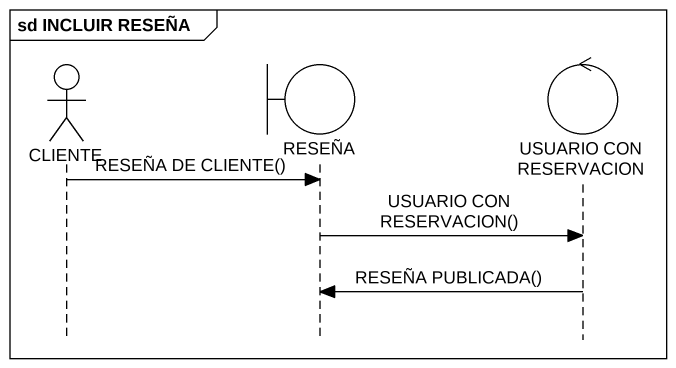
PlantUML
@startuml
mainframe sd INCLUIR RESEÑA
hide footbox
actor CLIENTE
boundary RESEÑA
control "USUARIO CON RESERVACION" as USUARIO_CON_RESERVACION

CLIENTE -> RESEÑA : RESEÑA DE CLIENTE()
RESEÑA -> USUARIO_CON_RESERVACION : USUARIO CON RESERVACION()
USUARIO_CON_RESERVACION -> RESEÑA : RESEÑA PUBLICADA()
@enduml
